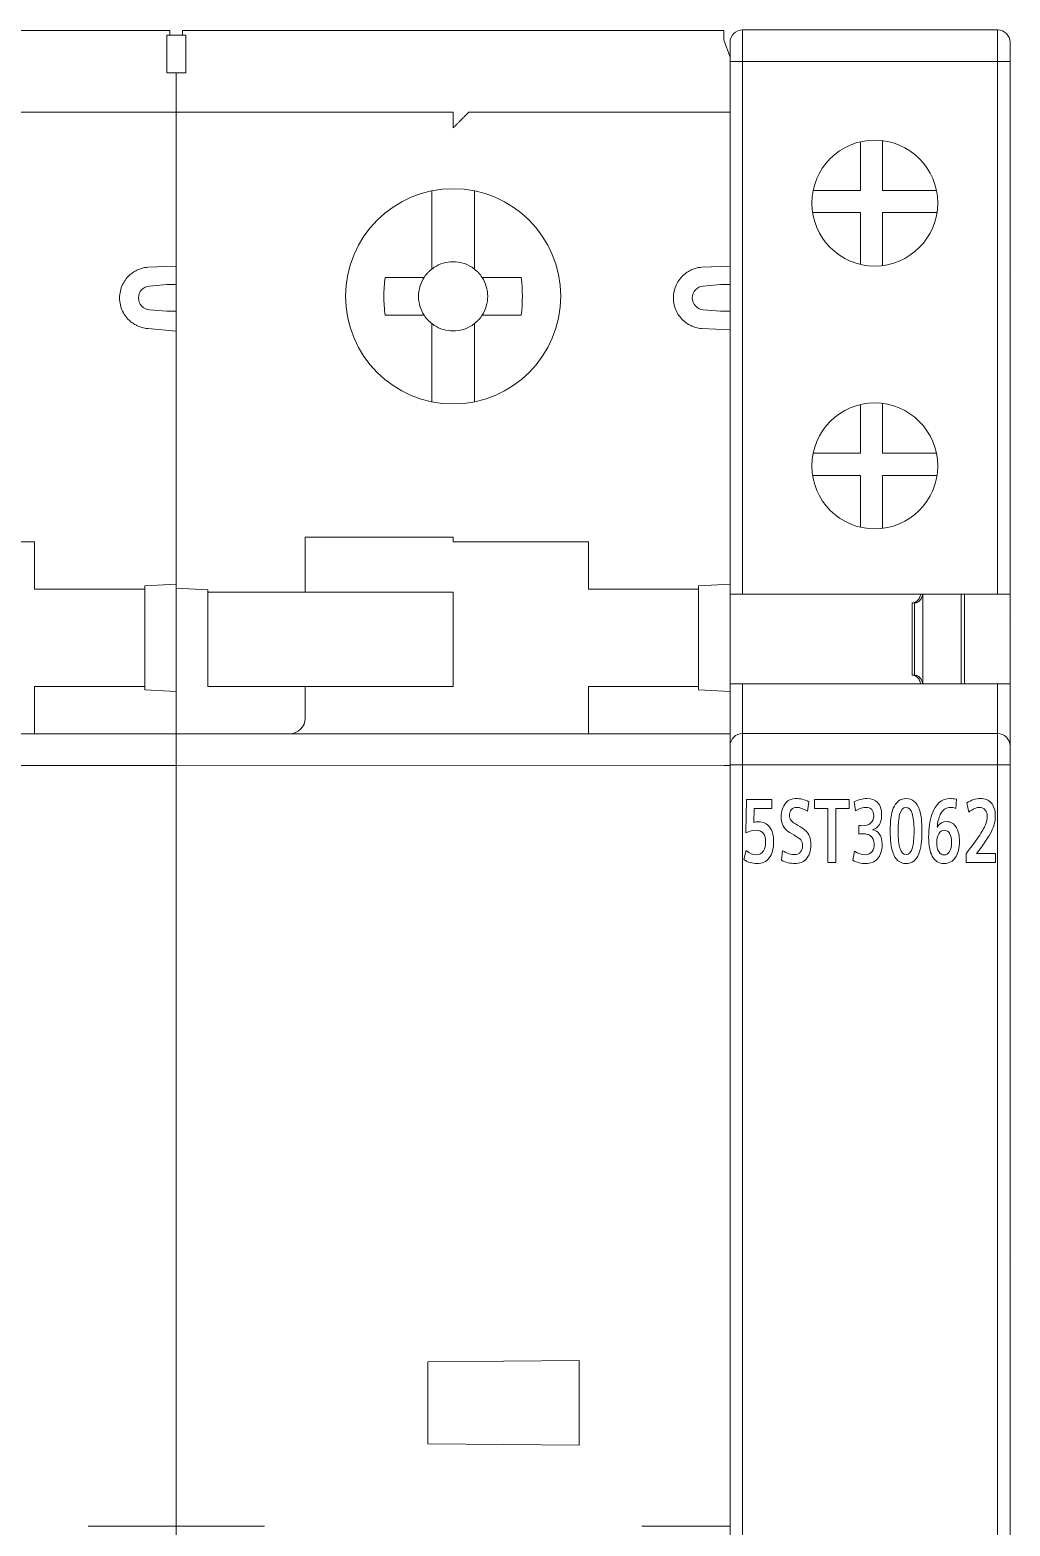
# Model space of a CAD drawing. Header units: millimetres. Extents: x 4137 to 6698, y 1400 to 3585.
# Drawn here: x 4653.1 to 4684.25, y 2368.31 to 2415.84 of the extents above; entities that cross this region are included whole.
import ezdxf

# ---------------------------------------------------------------- set-up
doc = ezdxf.new("R2010")
doc.units = ezdxf.units.MM
doc.layers.add('000-PI-Oprema', color=30, linetype='Continuous', lineweight=5)

msp = doc.modelspace()

# ---------------------------------------------------------------- linework, layer by layer
at = {"layer": '000-PI-Oprema', "color": 0, "lineweight": 0}
for p, q in [((4652.768, 2415.828), (4657.548, 2415.828)), ((4657.448, 2415.678), (4657.548, 2415.678)), ((4657.548, 2415.678), (4657.948, 2415.678)), ((4657.948, 2415.828), (4662.748, 2415.828)), ((4657.948, 2415.678), (4658.048, 2415.678)), ((4662.748, 2415.828), (4670.368, 2415.828)), ((4670.368, 2415.828), (4675.148, 2415.828)), ((4675.348, 2414.978), (4675.148, 2415.528)), ((4657.448, 2414.478), (4657.448, 2414.778)), ((4658.048, 2414.478), (4658.048, 2414.778)), ((4675.348, 2414.978), (4675.348, 2412.378)), ((4658.048, 2414.478), (4657.448, 2414.478)), ((4657.748, 2414.478), (4657.748, 2408.658)), ((4649.448, 2413.228), (4657.548, 2413.228)), ((4657.548, 2413.228), (4666.548, 2413.228)), ((4667.048, 2413.228), (4675.348, 2413.228)), ((4675.348, 2412.378), (4675.348, 2408.658)), ((4665.873, 2410.729), (4665.873, 2410.655)), ((4667.223, 2410.655), (4667.223, 2410.729)), ((4665.873, 2410.655), (4665.873, 2408.535)), ((4667.223, 2408.535), (4667.223, 2410.655)), ((4657.748, 2408.341), (4656.841, 2408.303)), ((4657.748, 2405.998), (4657.748, 2408.658)), ((4665.873, 2408.247), (4665.873, 2408.535)), ((4667.223, 2408.247), (4667.223, 2408.535)), ((4675.348, 2408.341), (4674.441, 2408.303)), ((4664.384, 2407.978), (4665.242, 2407.978)), ((4667.854, 2407.978), (4668.712, 2407.978)), ((4684.248, 2408.028), (4684.243, 2408.015)), ((4657.448, 2407.754), (4656.893, 2407.706)), ((4675.048, 2407.754), (4674.493, 2407.706)), ((4675.348, 2407.754), (4675.348, 2406.903)), ((4657.448, 2406.903), (4656.893, 2406.951)), ((4675.048, 2406.903), (4674.493, 2406.951)), ((4664.384, 2406.778), (4665.242, 2406.778)), ((4665.873, 2406.222), (4665.873, 2406.51)), ((4667.223, 2406.222), (4667.223, 2406.51)), ((4668.712, 2406.778), (4667.854, 2406.778)), ((4656.841, 2406.353), (4657.748, 2406.274)), ((4657.748, 2405.998), (4657.748, 2398.231)), ((4665.873, 2406.222), (4665.873, 2404.102)), ((4667.223, 2404.102), (4667.223, 2406.222)), ((4674.441, 2406.353), (4675.348, 2406.316)), ((4675.348, 2405.998), (4675.348, 2398.231)), ((4665.873, 2404.102), (4665.873, 2404.028)), ((4667.223, 2404.028), (4667.223, 2404.102)), ((4675.353, 2401.878), (4675.348, 2401.878)), ((4684.248, 2402.078), (4684.243, 2402.083)), ((4648.948, 2399.578), (4653.248, 2399.578)), ((4653.248, 2399.578), (4653.248, 2398.078)), ((4666.548, 2399.728), (4661.848, 2399.728)), ((4661.848, 2397.978), (4661.848, 2399.728)), ((4666.548, 2399.578), (4666.548, 2399.728)), ((4670.848, 2399.578), (4666.548, 2399.578)), ((4670.848, 2398.078), (4670.848, 2399.578)), ((4653.648, 2398.078), (4653.248, 2398.078)), ((4653.648, 2398.078), (4656.748, 2398.078)), ((4656.748, 2398.178), (4657.548, 2398.22)), ((4656.748, 2398.078), (4656.748, 2398.178)), ((4656.748, 2394.978), (4656.748, 2398.078)), ((4657.548, 2398.22), (4657.748, 2398.231)), ((4657.748, 2398.231), (4657.748, 2398.107)), ((4657.748, 2398.107), (4657.948, 2398.097)), ((4657.748, 2398.078), (4657.748, 2398.107)), ((4657.748, 2398.078), (4657.748, 2394.826)), ((4657.948, 2398.097), (4658.748, 2398.055)), ((4658.748, 2398.055), (4658.748, 2397.978)), ((4658.748, 2397.978), (4661.848, 2397.978)), ((4658.748, 2397.978), (4658.748, 2394.978)), ((4661.848, 2397.978), (4662.248, 2397.978)), ((4662.248, 2397.978), (4666.548, 2397.978)), ((4666.548, 2397.978), (4666.548, 2394.978)), ((4671.248, 2398.078), (4670.848, 2398.078)), ((4674.348, 2398.078), (4671.248, 2398.078)), ((4675.148, 2398.22), (4674.348, 2398.178)), ((4674.348, 2398.078), (4674.348, 2398.178)), ((4674.348, 2394.978), (4674.348, 2398.078)), ((4675.348, 2398.231), (4675.148, 2398.22)), ((4675.348, 2398.231), (4675.348, 2394.826)), ((4675.348, 2397.278), (4675.353, 2397.278)), ((4684.243, 2397.073), (4684.248, 2397.078)), ((4653.248, 2394.978), (4653.648, 2394.978)), ((4653.248, 2393.478), (4653.248, 2394.978)), ((4656.748, 2394.978), (4653.648, 2394.978)), ((4656.748, 2394.878), (4656.748, 2394.978)), ((4656.748, 2394.878), (4657.548, 2394.836)), ((4657.548, 2394.836), (4657.748, 2394.826)), ((4657.748, 2393.902), (4657.748, 2394.826)), ((4661.848, 2394.978), (4658.748, 2394.978)), ((4661.848, 2394.978), (4662.248, 2394.978)), ((4661.848, 2394.978), (4661.848, 2393.978)), ((4666.548, 2394.978), (4662.248, 2394.978)), ((4670.848, 2394.978), (4671.248, 2394.978)), ((4670.848, 2394.978), (4670.848, 2393.478)), ((4674.348, 2394.978), (4671.248, 2394.978)), ((4674.348, 2394.878), (4674.348, 2394.978)), ((4675.148, 2394.836), (4674.348, 2394.878)), ((4675.148, 2394.836), (4675.348, 2394.826)), ((4675.348, 2394.826), (4675.348, 2392.628)), ((4657.748, 2393.902), (4657.748, 2392.628)), ((4640.148, 2393.478), (4657.748, 2393.478)), ((4675.348, 2393.478), (4657.748, 2393.478)), ((4657.548, 2392.478), (4640.148, 2392.478)), ((4657.748, 2392.478), (4657.548, 2392.478)), ((4657.748, 2392.628), (4657.748, 2392.478)), ((4675.148, 2392.478), (4657.748, 2392.483)), ((4657.748, 2392.478), (4657.748, 2368.311)), ((4675.148, 2392.478), (4675.348, 2392.478)), ((4675.348, 2392.628), (4675.348, 2368.461)), ((4675.348, 2387.778), (4675.353, 2387.778)), ((4684.243, 2387.573), (4684.248, 2387.578)), ((4684.248, 2386.028), (4684.243, 2386.028)), ((4675.353, 2385.433), (4675.348, 2385.428)), ((4684.248, 2385.428), (4684.243, 2385.433)), ((4675.348, 2378.028), (4675.353, 2378.023)), ((4684.248, 2378.326), (4684.246, 2378.331)), ((4675.348, 2376.778), (4675.353, 2376.792)), ((4684.243, 2376.692), (4684.248, 2376.678)), ((4665.748, 2373.528), (4670.548, 2373.57)), ((4665.748, 2370.928), (4665.748, 2373.528)), ((4670.548, 2373.57), (4670.548, 2370.887)), ((4670.548, 2370.887), (4665.748, 2370.928)), ((4654.948, 2368.311), (4657.548, 2368.311)), ((4657.748, 2368.311), (4657.548, 2368.311)), ((4657.748, 2368.311), (4657.748, 2367.07)), ((4657.948, 2368.311), (4657.748, 2368.311)), ((4657.948, 2368.311), (4660.548, 2368.311)), ((4672.548, 2368.311), (4675.148, 2368.311)), ((4675.148, 2368.311), (4675.348, 2368.311))]:
    msp.add_line(p, q, dxfattribs=at)
at = {"layer": '000-PI-Oprema', "color": 0, "linetype": 'ByBlock', "lineweight": 0}
for p, q in [((4675.748, 2415.841), (4683.848, 2415.841)), ((4675.748, 2414.841), (4675.748, 2415.841)), ((4683.848, 2414.841), (4683.848, 2415.841)), ((4675.348, 2414.841), (4675.348, 2415.441)), ((4684.248, 2415.441), (4684.248, 2414.841)), ((4675.348, 2397.916), (4675.348, 2414.841)), ((4675.748, 2414.841), (4675.348, 2414.841)), ((4675.748, 2397.916), (4675.748, 2414.841)), ((4675.748, 2414.841), (4683.848, 2414.841)), ((4683.848, 2397.916), (4683.848, 2414.841)), ((4684.248, 2414.841), (4683.848, 2414.841)), ((4684.248, 2414.841), (4684.248, 2397.916)), ((4679.497, 2412.29), (4679.497, 2410.741)), ((4680.197, 2412.326), (4680.197, 2410.741)), ((4677.988, 2410.741), (4679.497, 2410.741)), ((4680.197, 2410.741), (4681.907, 2410.741)), ((4677.97, 2410.041), (4679.497, 2410.041)), ((4679.497, 2410.041), (4679.497, 2408.393)), ((4680.197, 2408.357), (4680.197, 2410.041)), ((4681.925, 2410.041), (4680.197, 2410.041)), ((4679.497, 2403.94), (4679.497, 2402.391)), ((4680.197, 2403.976), (4680.197, 2402.391)), ((4677.988, 2402.391), (4679.497, 2402.391)), ((4680.197, 2402.391), (4681.907, 2402.391)), ((4679.497, 2401.691), (4677.97, 2401.691)), ((4679.497, 2401.691), (4679.497, 2400.043)), ((4681.925, 2401.691), (4680.197, 2401.691)), ((4680.197, 2400.007), (4680.197, 2401.691)), ((4675.748, 2397.916), (4675.348, 2397.916)), ((4675.348, 2397.641), (4675.348, 2397.916)), ((4683.848, 2397.916), (4675.748, 2397.916)), ((4681.471, 2397.916), (4681.471, 2395.066)), ((4682.692, 2395.066), (4682.692, 2397.916)), ((4682.798, 2397.916), (4682.798, 2395.066)), ((4684.248, 2397.916), (4683.848, 2397.916)), ((4684.248, 2397.916), (4684.248, 2395.066)), ((4675.348, 2395.066), (4675.348, 2397.641)), ((4681.137, 2395.341), (4681.137, 2397.641)), ((4681.137, 2397.641), (4681.209, 2397.641)), ((4681.209, 2395.341), (4681.209, 2397.641)), ((4681.223, 2397.641), (4681.209, 2397.641)), ((4675.348, 2393.091), (4675.348, 2395.066)), ((4675.348, 2395.066), (4675.748, 2395.066)), ((4683.848, 2395.066), (4675.748, 2395.066)), ((4675.748, 2395.066), (4675.748, 2393.491)), ((4681.209, 2395.341), (4681.137, 2395.341)), ((4681.223, 2395.341), (4681.209, 2395.341)), ((4683.848, 2395.066), (4684.248, 2395.066)), ((4683.848, 2393.491), (4683.848, 2395.066)), ((4684.248, 2395.066), (4684.248, 2393.091)), ((4683.848, 2393.491), (4675.748, 2393.491)), ((4675.748, 2392.491), (4675.748, 2393.491)), ((4683.848, 2392.491), (4683.848, 2393.491)), ((4675.348, 2392.491), (4675.348, 2393.091)), ((4684.248, 2393.091), (4684.248, 2392.491)), ((4675.348, 2365.88), (4675.348, 2392.491)), ((4675.748, 2392.491), (4675.348, 2392.491)), ((4675.748, 2366.135), (4675.748, 2392.491)), ((4683.848, 2392.491), (4675.748, 2392.491)), ((4684.248, 2392.491), (4683.848, 2392.491)), ((4683.848, 2366.135), (4683.848, 2392.491)), ((4684.248, 2392.491), (4684.248, 2365.88)), ((4684.248, 2392.491), (4684.248, 2365.88)), ((4675.847, 2390.333), (4675.87, 2391.391)), ((4675.87, 2391.391), (4676.681, 2391.391)), ((4676.681, 2391.391), (4676.681, 2391.109)), ((4677.857, 2391.323), (4677.807, 2391.026)), ((4678.036, 2391.109), (4678.036, 2391.391)), ((4678.036, 2391.391), (4679.129, 2391.391)), ((4679.129, 2391.391), (4679.129, 2391.109)), ((4679.339, 2391.034), (4679.29, 2391.316)), ((4682.541, 2391.401), (4682.521, 2391.107)), ((4682.934, 2390.993), (4682.873, 2391.284)), ((4676.111, 2391.109), (4676.1, 2390.663)), ((4676.681, 2391.109), (4676.111, 2391.109)), ((4678.454, 2391.109), (4678.036, 2391.109)), ((4678.454, 2389.391), (4678.454, 2391.109)), ((4679.129, 2391.109), (4678.705, 2391.109)), ((4678.705, 2391.109), (4678.705, 2389.391)), ((4679.442, 2390.296), (4679.442, 2390.568)), ((4675.789, 2389.482), (4675.858, 2389.77)), ((4676.98, 2389.462), (4677.016, 2389.766)), ((4678.705, 2389.391), (4678.454, 2389.391)), ((4679.247, 2389.463), (4679.299, 2389.749)), ((4682.849, 2389.391), (4682.849, 2389.669)), ((4683.789, 2389.391), (4682.849, 2389.391)), ((4683.18, 2389.673), (4683.789, 2389.673)), ((4683.789, 2389.673), (4683.789, 2389.391))]:
    msp.add_line(p, q, dxfattribs=at)
for centre in [(4679.948, 2410.341), (4679.948, 2401.991)]:
    msp.add_circle(centre, 2, dxfattribs=at)
at = {"layer": '000-PI-Oprema', "color": 0, "lineweight": 0}
msp.add_circle((4666.548, 2407.378), 3.418, dxfattribs=at)
at = {"layer": '000-PI-Oprema', "color": 0, "linetype": 'ByBlock', "lineweight": 0}
for centre, start, end in [((4675.748, 2415.441), 90, 180), ((4683.848, 2415.441), 0, 90), ((4675.748, 2393.091), 90, 180), ((4683.848, 2393.091), 0, 90)]:
    msp.add_arc(centre, 0.4, start, end, dxfattribs=at)
at = {"layer": '000-PI-Oprema', "color": 0, "lineweight": 0}
for centre, radius, start, end in [((4666.548, 2407.378), 1.1, 136.9319, 146.9443), ((4666.548, 2407.378), 1.1, 135, 136.9319), ((4666.548, 2407.378), 1.1, 123.0557, 133.0681), ((4666.548, 2407.378), 1.1, 46.9319, 56.9443), ((4666.548, 2407.378), 1.1, 45, 46.9319), ((4666.548, 2407.378), 1.1, 43.0681, 45), ((4666.548, 2407.378), 1.1, 33.0557, 43.0681), ((4666.548, 2407.378), 1.1, 213.0557, 223.0681), ((4666.548, 2407.378), 1.1, 226.9319, 236.9443), ((4666.548, 2407.378), 1.1, 303.0557, 313.0681), ((4666.548, 2407.378), 1.1, 313.0681, 315), ((4666.548, 2407.378), 1.1, 315, 316.9319), ((4666.548, 2407.378), 1.1, 316.9319, 326.9443), ((4661.348, 2393.978), 0.5, 270, 0)]:
    msp.add_arc(centre, radius, start, end, dxfattribs=at)
for points, knots in [([(4657.448, 2415.678), (4657.448, 2415.66), (4657.448, 2415.605), (4657.448, 2415.49), (4657.448, 2415.332), (4657.448, 2415.154), (4657.448, 2414.967), (4657.448, 2414.841), (4657.448, 2414.778)], [0.287427, 0.287427, 0.287427, 0.287427, 0.3699948, 0.5001298, 0.629921, 0.7600558, 0.879771, 1, 1, 1, 1]), ([(4657.548, 2415.678), (4657.548, 2415.68), (4657.548, 2415.735), (4657.548, 2415.803), (4657.548, 2415.82), (4657.548, 2415.828)], [0, 0, 0, 0, 0.010834, 0.505413, 1, 1, 1, 1]), ([(4657.948, 2415.828), (4657.948, 2415.82), (4657.948, 2415.803), (4657.948, 2415.735), (4657.948, 2415.68), (4657.948, 2415.678)], [0, 0, 0, 0, 0.494587, 0.989166, 1, 1, 1, 1]), ([(4658.048, 2415.678), (4658.048, 2415.63), (4658.048, 2415.565), (4658.048, 2415.3), (4658.048, 2415.04), (4658.048, 2414.778)], [0.2858647, 0.2858647, 0.2858647, 0.2858647, 0.5, 0.5, 1, 1, 1, 1]), ([(4675.148, 2415.528), (4675.148, 2415.585), (4675.148, 2415.638), (4675.148, 2415.775), (4675.148, 2415.828), (4675.148, 2415.828)], [0.262243, 0.262243, 0.262243, 0.262243, 0.5, 0.5, 1, 1, 1, 1]), ([(4666.548, 2412.728), (4666.548, 2412.859), (4666.548, 2412.989), (4666.548, 2413.175), (4666.548, 2413.228), (4666.548, 2413.228)], [0, 0, 0, 0, 0.5, 0.5, 1, 1, 1, 1]), ([(4666.548, 2412.728), (4666.57, 2412.75), (4666.613, 2412.794), (4666.677, 2412.858), (4666.749, 2412.929), (4666.825, 2413.006), (4666.901, 2413.082), (4666.964, 2413.145), (4667.011, 2413.192), (4667.042, 2413.223), (4667.046, 2413.227), (4667.048, 2413.228)], [0, 0, 0, 0, 0.097283, 0.192791, 0.287384, 0.42418, 0.554334, 0.675821, 0.789691, 0.896334, 1, 1, 1, 1]), ([(4667.148, 2408.3), (4666.97, 2408.416), (4666.759, 2408.478), (4666.336, 2408.478), (4666.125, 2408.416), (4665.948, 2408.3)], [0, 0, 0, 0, 0.5, 0.5, 1, 1, 1, 1]), ([(4675.348, 2408.658), (4675.348, 2408.657), (4675.348, 2408.655), (4675.348, 2408.642), (4675.348, 2408.62), (4675.348, 2408.581), (4675.348, 2408.511), (4675.348, 2408.398), (4675.348, 2408.26), (4675.348, 2408.103), (4675.348, 2407.932), (4675.348, 2407.814), (4675.348, 2407.754)], [0, 0, 0, 0, 0.062572, 0.124512, 0.186422, 0.248903, 0.373491, 0.498598, 0.623567, 0.749199, 0.874318, 1, 1, 1, 1]), ([(4656.841, 2406.353), (4656.811, 2406.357), (4656.75, 2406.364), (4656.662, 2406.385), (4656.551, 2406.421), (4656.421, 2406.484), (4656.276, 2406.59), (4656.144, 2406.728), (4656.036, 2406.905), (4655.964, 2407.108), (4655.94, 2407.328), (4655.964, 2407.549), (4656.036, 2407.751), (4656.144, 2407.929), (4656.276, 2408.067), (4656.421, 2408.173), (4656.564, 2408.242), (4656.705, 2408.286), (4656.796, 2408.298), (4656.841, 2408.303)], [0, 0, 0, 0, 0.031513, 0.062833, 0.094232, 0.152293, 0.210532, 0.279327, 0.348301, 0.424071, 0.50002, 0.57579, 0.651739, 0.720534, 0.789508, 0.84757, 0.905809, 0.95275, 1, 1, 1, 1]), ([(4664.384, 2407.978), (4664.36, 2407.779), (4664.336, 2407.378), (4664.36, 2406.977), (4664.384, 2406.779), (4664.384, 2406.778)], [0, 0, 0, 0, 0.5, 1, 1.000008, 1.000008, 1.000008, 1.000008]), ([(4667.854, 2407.978), (4667.786, 2407.978), (4667.662, 2407.978), (4667.53, 2407.978), (4667.47, 2407.978)], [0, 0, 0, 0, 0.54278, 1, 1, 1, 1]), ([(4674.441, 2406.353), (4674.411, 2406.357), (4674.35, 2406.364), (4674.262, 2406.385), (4674.151, 2406.421), (4674.021, 2406.484), (4673.876, 2406.59), (4673.744, 2406.728), (4673.636, 2406.905), (4673.564, 2407.108), (4673.54, 2407.328), (4673.564, 2407.549), (4673.636, 2407.751), (4673.744, 2407.929), (4673.876, 2408.067), (4674.021, 2408.173), (4674.164, 2408.242), (4674.305, 2408.286), (4674.396, 2408.298), (4674.441, 2408.303)], [0, 0, 0, 0, 0.031513, 0.062833, 0.094232, 0.152293, 0.210532, 0.279327, 0.348301, 0.424071, 0.50002, 0.57579, 0.651739, 0.720534, 0.789508, 0.84757, 0.905809, 0.95275, 1, 1, 1, 1]), ([(4656.893, 2406.951), (4656.8, 2406.959), (4656.71, 2407.004), (4656.584, 2407.142), (4656.548, 2407.235), (4656.548, 2407.422), (4656.584, 2407.515), (4656.71, 2407.653), (4656.8, 2407.698), (4656.893, 2407.706)], [0, 0, 0, 0, 0.25, 0.25, 0.5, 0.5, 0.75, 0.75, 1, 1, 1, 1]), ([(4657.748, 2407.754), (4657.748, 2407.754), (4657.715, 2407.754), (4657.604, 2407.754), (4657.526, 2407.754), (4657.448, 2407.754)], [0, 0, 0, 0, 0.5, 0.5, 1, 1, 1, 1]), ([(4674.493, 2406.951), (4674.4, 2406.959), (4674.31, 2407.004), (4674.184, 2407.142), (4674.148, 2407.235), (4674.148, 2407.422), (4674.184, 2407.515), (4674.31, 2407.653), (4674.4, 2407.698), (4674.493, 2407.706)], [0, 0, 0, 0, 0.25, 0.25, 0.5, 0.5, 0.75, 0.75, 1, 1, 1, 1]), ([(4675.348, 2407.754), (4675.348, 2407.754), (4675.315, 2407.754), (4675.204, 2407.754), (4675.126, 2407.754), (4675.048, 2407.754)], [0, 0, 0, 0, 0.5, 0.5, 1, 1, 1, 1]), ([(4665.626, 2406.778), (4665.626, 2406.779), (4665.51, 2406.956), (4665.448, 2407.167), (4665.448, 2407.378)], [0, 0, 0, 0, 0.0000079, 0.5000079, 0.5000079, 0.5000079, 0.5000079]), ([(4657.748, 2406.903), (4657.748, 2406.903), (4657.718, 2406.903), (4657.601, 2406.903), (4657.518, 2406.903), (4657.448, 2406.903)], [0, 0, 0, 0, 0.5, 0.5, 1, 1, 1, 1]), ([(4665.242, 2406.778), (4665.309, 2406.778), (4665.434, 2406.778), (4665.565, 2406.778), (4665.626, 2406.778)], [0, 0, 0, 0, 0.54278, 1, 1, 1, 1]), ([(4665.948, 2406.456), (4666.125, 2406.341), (4666.336, 2406.278), (4666.759, 2406.278), (4666.97, 2406.341), (4667.148, 2406.456)], [0, 0, 0, 0, 0.5, 0.5, 1, 1, 1, 1]), ([(4667.854, 2406.778), (4667.787, 2406.778), (4667.662, 2406.778), (4667.53, 2406.778), (4667.47, 2406.778)], [0, 0, 0, 0, 0.540007, 1, 1, 1, 1]), ([(4675.348, 2406.903), (4675.348, 2406.903), (4675.318, 2406.903), (4675.201, 2406.903), (4675.118, 2406.903), (4675.048, 2406.903)], [0, 0, 0, 0, 0.5, 0.5, 1, 1, 1, 1]), ([(4675.348, 2406.903), (4675.348, 2406.873), (4675.348, 2406.814), (4675.348, 2406.726), (4675.348, 2406.64), (4675.348, 2406.528), (4675.348, 2406.397), (4675.348, 2406.259), (4675.348, 2406.146), (4675.348, 2406.063), (4675.348, 2406.009), (4675.348, 2406.002), (4675.348, 2405.999)], [0, 0, 0, 0, 0.06314, 0.125631, 0.188079, 0.251095, 0.376332, 0.501694, 0.62641, 0.751388, 0.875439, 1, 1, 1, 1]), ([(4657.748, 2392.578), (4657.748, 2392.574), (4657.748, 2392.569), (4657.748, 2392.5), (4657.748, 2392.483)], [0, 0, 0, 0, 0.751055, 1, 1, 1, 1]), ([(4675.348, 2392.628), (4675.348, 2392.627), (4675.348, 2392.626), (4675.348, 2392.61), (4675.348, 2392.582), (4675.348, 2392.538), (4675.348, 2392.498), (4675.348, 2392.478)], [0, 0, 0, 0, 0.169382, 0.332374, 0.500748, 0.7482, 1, 1, 1, 1])]:
    msp.add_open_spline(points, degree=3, knots=knots, dxfattribs=at)
for points in [[(4665.626, 2407.978), (4665.492, 2407.978), (4665.365, 2407.978), (4665.242, 2407.978)], [(4665.448, 2407.378), (4665.448, 2407.59), (4665.51, 2407.801), (4665.626, 2407.978)], [(4665.77, 2408.156), (4665.779, 2408.165), (4665.788, 2408.174), (4665.797, 2408.182)], [(4667.648, 2407.378), (4667.648, 2407.59), (4667.585, 2407.801), (4667.47, 2407.978)], [(4668.712, 2406.778), (4668.76, 2407.177), (4668.76, 2407.58), (4668.712, 2407.978)], [(4667.47, 2406.778), (4667.585, 2406.956), (4667.648, 2407.167), (4667.648, 2407.378)], [(4665.77, 2406.601), (4665.761, 2406.609), (4665.753, 2406.618), (4665.744, 2406.627)], [(4665.797, 2406.575), (4665.788, 2406.583), (4665.779, 2406.592), (4665.77, 2406.601)]]:
    msp.add_open_spline(points, degree=3, dxfattribs=at)
at = {"layer": '000-PI-Oprema', "color": 0, "linetype": 'ByBlock', "lineweight": 0}
for points, knots in [([(4681.144, 2397.641), (4681.163, 2397.641), (4681.204, 2397.648), (4681.266, 2397.677), (4681.321, 2397.724), (4681.366, 2397.786), (4681.392, 2397.852), (4681.4, 2397.897), (4681.401, 2397.916)], [0, 0, 0, 0, 0.175589, 0.351177, 0.526766, 0.702354, 0.877943, 1, 1, 1, 1]), ([(4681.47, 2397.916), (4681.469, 2397.904), (4681.467, 2397.892), (4681.463, 2397.87), (4681.461, 2397.86), (4681.455, 2397.841), (4681.451, 2397.831), (4681.44, 2397.803), (4681.431, 2397.785), (4681.415, 2397.76), (4681.409, 2397.752), (4681.397, 2397.736), (4681.385, 2397.722), (4681.372, 2397.709), (4681.358, 2397.696), (4681.351, 2397.691), (4681.329, 2397.675), (4681.315, 2397.667), (4681.294, 2397.657), (4681.287, 2397.654), (4681.273, 2397.649), (4681.266, 2397.647), (4681.247, 2397.642), (4681.234, 2397.641), (4681.223, 2397.641)], [0, 0, 0, 0, 0.078296, 0.078296, 0.144132, 0.144132, 0.209968, 0.209968, 0.34164, 0.34164, 0.407476, 0.407476, 0.473312, 0.539148, 0.539148, 0.604984, 0.604984, 0.736656, 0.736656, 0.802492, 0.802492, 0.868328, 0.868328, 1, 1, 1, 1]), ([(4681.401, 2395.066), (4681.4, 2395.085), (4681.392, 2395.13), (4681.366, 2395.196), (4681.321, 2395.258), (4681.266, 2395.305), (4681.204, 2395.335), (4681.163, 2395.341), (4681.144, 2395.341)], [0, 0, 0, 0, 0.122057, 0.297646, 0.473234, 0.648823, 0.824411, 1, 1, 1, 1]), ([(4681.223, 2395.341), (4681.234, 2395.341), (4681.247, 2395.34), (4681.266, 2395.335), (4681.273, 2395.333), (4681.287, 2395.328), (4681.294, 2395.326), (4681.315, 2395.316), (4681.329, 2395.307), (4681.351, 2395.292), (4681.358, 2395.286), (4681.371, 2395.274), (4681.385, 2395.261), (4681.397, 2395.246), (4681.409, 2395.231), (4681.415, 2395.222), (4681.431, 2395.197), (4681.44, 2395.18), (4681.451, 2395.151), (4681.455, 2395.142), (4681.461, 2395.122), (4681.463, 2395.112), (4681.467, 2395.09), (4681.469, 2395.078), (4681.47, 2395.066)], [0, 0, 0, 0, 0.131674, 0.131674, 0.197511, 0.197511, 0.263348, 0.263348, 0.395022, 0.395022, 0.460859, 0.460859, 0.526697, 0.592534, 0.592534, 0.658371, 0.658371, 0.790045, 0.790045, 0.855882, 0.855882, 0.921719, 0.921719, 1, 1, 1, 1]), ([(4677.01, 2390.609), (4676.987, 2390.674), (4676.975, 2390.749), (4676.975, 2391.028), (4677.024, 2391.178), (4677.202, 2391.378), (4677.314, 2391.424), (4677.574, 2391.424), (4677.708, 2391.391), (4677.857, 2391.323)], [0, 0, 0, 0, 0.147499, 0.147499, 0.478915, 0.478915, 0.764253, 0.764253, 1, 1, 1, 1]), ([(4679.29, 2391.316), (4679.422, 2391.388), (4679.558, 2391.424), (4679.844, 2391.424), (4679.956, 2391.38), (4680.123, 2391.204), (4680.166, 2391.075), (4680.166, 2390.738), (4680.124, 2390.61), (4680.039, 2390.523)], [0, 0, 0, 0, 0.239001, 0.239001, 0.484461, 0.484461, 0.74061, 0.74061, 1, 1, 1, 1]), ([(4680.519, 2389.716), (4680.465, 2389.88), (4680.438, 2390.104), (4680.438, 2390.711), (4680.47, 2390.951), (4680.621, 2391.32), (4680.759, 2391.424), (4681.148, 2391.424), (4681.287, 2391.303), (4681.422, 2390.903), (4681.448, 2390.68), (4681.448, 2390.073), (4681.416, 2389.832), (4681.265, 2389.463), (4681.13, 2389.359), (4680.741, 2389.359), (4680.597, 2389.479), (4680.519, 2389.716)], [0, 0, 0, 0, 0.102607, 0.102607, 0.215344, 0.215344, 0.359602, 0.359602, 0.508449, 0.508449, 0.605424, 0.605424, 0.712738, 0.712738, 0.850747, 0.850747, 1, 1, 1, 1]), ([(4681.932, 2390.519), (4682.011, 2390.634), (4682.11, 2390.691), (4682.363, 2390.691), (4682.467, 2390.626), (4682.608, 2390.39), (4682.64, 2390.242), (4682.64, 2389.849), (4682.599, 2389.683), (4682.43, 2389.426), (4682.308, 2389.359), (4681.981, 2389.359), (4681.854, 2389.437), (4681.697, 2389.738), (4681.66, 2389.938), (4681.66, 2390.476), (4681.694, 2390.717), (4681.876, 2391.256), (4682.072, 2391.424), (4682.398, 2391.424), (4682.462, 2391.416), (4682.541, 2391.401)], [0, 0, 0, 0, 0.089461, 0.089461, 0.19129, 0.19129, 0.276772, 0.276772, 0.371724, 0.371724, 0.473605, 0.473605, 0.585698, 0.585698, 0.686027, 0.686027, 0.793303, 0.793303, 0.969646, 0.969646, 1, 1, 1, 1]), ([(4682.873, 2391.284), (4683.016, 2391.377), (4683.16, 2391.424), (4683.448, 2391.424), (4683.56, 2391.379), (4683.733, 2391.192), (4683.778, 2391.052), (4683.778, 2390.706), (4683.735, 2390.541), (4683.561, 2390.196), (4683.404, 2389.961), (4683.18, 2389.673)], [0, 0, 0, 0, 0.197997, 0.197997, 0.390323, 0.390323, 0.600635, 0.600635, 0.791326, 0.791326, 1, 1, 1, 1]), ([(4677.302, 2391.073), (4677.259, 2391.026), (4677.238, 2390.965), (4677.238, 2390.824), (4677.256, 2390.769), (4677.291, 2390.725)], [0, 0, 0, 0, 0.539326, 0.539326, 1, 1, 1, 1]), ([(4677.807, 2391.026), (4677.674, 2391.103), (4677.56, 2391.141), (4677.397, 2391.141), (4677.342, 2391.119), (4677.302, 2391.073)], [0, 0, 0, 0, 0.576744, 0.576744, 1, 1, 1, 1]), ([(4679.849, 2391.072), (4679.807, 2391.12), (4679.747, 2391.144), (4679.576, 2391.144), (4679.466, 2391.107), (4679.339, 2391.034)], [0, 0, 0, 0, 0.463252, 0.463252, 1, 1, 1, 1]), ([(4679.442, 2390.568), (4679.477, 2390.564), (4679.509, 2390.561), (4679.663, 2390.561), (4679.754, 2390.587), (4679.88, 2390.695), (4679.913, 2390.773), (4679.913, 2390.957), (4679.892, 2391.023), (4679.849, 2391.072)], [0, 0, 0, 0, 0.066415, 0.066415, 0.367554, 0.367554, 0.712028, 0.712028, 1, 1, 1, 1]), ([(4681.146, 2389.868), (4681.179, 2389.987), (4681.195, 2390.161), (4681.195, 2390.646), (4681.175, 2390.83), (4681.094, 2391.077), (4681.028, 2391.141), (4680.847, 2391.141), (4680.78, 2391.064), (4680.707, 2390.797), (4680.692, 2390.623), (4680.692, 2390.138), (4680.71, 2389.952), (4680.793, 2389.706), (4680.857, 2389.641), (4681.037, 2389.641), (4681.104, 2389.719), (4681.146, 2389.868)], [0, 0, 0, 0, 0.111532, 0.111532, 0.232718, 0.232718, 0.368116, 0.368116, 0.509326, 0.509326, 0.615302, 0.615302, 0.730693, 0.730693, 0.859368, 0.859368, 1, 1, 1, 1]), ([(4682.521, 2391.107), (4682.453, 2391.132), (4682.397, 2391.144), (4682.213, 2391.144), (4682.105, 2391.069), (4681.976, 2390.807), (4681.944, 2390.675), (4681.932, 2390.519)], [0, 0, 0, 0, 0.154498, 0.154498, 0.648893, 0.648893, 1, 1, 1, 1]), ([(4682.849, 2389.669), (4683.039, 2389.912), (4683.183, 2390.11), (4683.383, 2390.418), (4683.449, 2390.536), (4683.509, 2390.7), (4683.524, 2390.777), (4683.524, 2390.937), (4683.503, 2391.006), (4683.46, 2391.058)], [0, 0, 0, 0, 0.241599, 0.241599, 0.48433, 0.48433, 0.720892, 0.720892, 1, 1, 1, 1]), ([(4683.46, 2391.058), (4683.412, 2391.115), (4683.352, 2391.144), (4683.179, 2391.144), (4683.064, 2391.094), (4682.934, 2390.993)], [0, 0, 0, 0, 0.421978, 0.421978, 1, 1, 1, 1]), ([(4676.1, 2390.663), (4676.153, 2390.677), (4676.204, 2390.684), (4676.406, 2390.684), (4676.523, 2390.629), (4676.69, 2390.406), (4676.733, 2390.248), (4676.733, 2389.829), (4676.684, 2389.658), (4676.497, 2389.416), (4676.37, 2389.359), (4676.053, 2389.359), (4675.914, 2389.4), (4675.789, 2389.482)], [0, 0, 0, 0, 0.060999, 0.060999, 0.245846, 0.245846, 0.438646, 0.438646, 0.644032, 0.644032, 0.829922, 0.829922, 1, 1, 1, 1]), ([(4675.858, 2389.77), (4675.971, 2389.682), (4676.079, 2389.638), (4676.28, 2389.638), (4676.355, 2389.681), (4676.455, 2389.843), (4676.479, 2389.937), (4676.479, 2390.157), (4676.455, 2390.243), (4676.358, 2390.379), (4676.28, 2390.414), (4676.082, 2390.414), (4675.972, 2390.387), (4675.847, 2390.333)], [0, 0, 0, 0, 0.183777, 0.183777, 0.364802, 0.364802, 0.526509, 0.526509, 0.682114, 0.682114, 0.849904, 0.849904, 1, 1, 1, 1]), ([(4677.291, 2390.725), (4677.326, 2390.684), (4677.394, 2390.632), (4677.603, 2390.513), (4677.677, 2390.466), (4677.795, 2390.369), (4677.85, 2390.294), (4677.904, 2390.135), (4677.916, 2390.053), (4677.916, 2389.76), (4677.867, 2389.608), (4677.681, 2389.406), (4677.561, 2389.359), (4677.268, 2389.359), (4677.125, 2389.393), (4676.98, 2389.462)], [0, 0, 0, 0, 0.06591, 0.06591, 0.134283, 0.134283, 0.266631, 0.266631, 0.375393, 0.375393, 0.604525, 0.604525, 0.8097, 0.8097, 1, 1, 1, 1]), ([(4677.597, 2390.108), (4677.563, 2390.147), (4677.489, 2390.2), (4677.268, 2390.33), (4677.198, 2390.375), (4677.165, 2390.403)], [0, 0, 0, 0, 0.523034, 0.523034, 1, 1, 1, 1]), ([(4679.872, 2390.433), (4679.968, 2390.413), (4680.04, 2390.371), (4680.15, 2390.223), (4680.182, 2390.108), (4680.182, 2389.77), (4680.132, 2389.618), (4679.947, 2389.407), (4679.822, 2389.357), (4679.515, 2389.357), (4679.377, 2389.393), (4679.247, 2389.463)], [0, 0, 0, 0, 0.141634, 0.141634, 0.328912, 0.328912, 0.577481, 0.577481, 0.802092, 0.802092, 1, 1, 1, 1]), ([(4679.299, 2389.749), (4679.415, 2389.674), (4679.529, 2389.637), (4679.743, 2389.637), (4679.817, 2389.673), (4679.907, 2389.806), (4679.928, 2389.883), (4679.928, 2390.095), (4679.891, 2390.183), (4679.759, 2390.28), (4679.674, 2390.302), (4679.53, 2390.302), (4679.491, 2390.3), (4679.442, 2390.296)], [0, 0, 0, 0, 0.211724, 0.211724, 0.403351, 0.403351, 0.56896, 0.56896, 0.788487, 0.788487, 0.955678, 0.955678, 1, 1, 1, 1]), ([(4681.978, 2390.299), (4681.937, 2390.229), (4681.916, 2390.138), (4681.916, 2389.904), (4681.938, 2389.808), (4681.981, 2389.738)], [0, 0, 0, 0, 0.4819, 0.4819, 1, 1, 1, 1]), ([(4681.981, 2389.738), (4682.026, 2389.668), (4682.083, 2389.632), (4682.225, 2389.632), (4682.283, 2389.669), (4682.367, 2389.816), (4682.388, 2389.911), (4682.388, 2390.145), (4682.369, 2390.236), (4682.29, 2390.378), (4682.232, 2390.416), (4682.084, 2390.416), (4682.025, 2390.377), (4681.978, 2390.299)], [0, 0, 0, 0, 0.167151, 0.167151, 0.337013, 0.337013, 0.499217, 0.499217, 0.654961, 0.654961, 0.829259, 0.829259, 1, 1, 1, 1]), ([(4677.016, 2389.766), (4677.168, 2389.683), (4677.297, 2389.641), (4677.485, 2389.641), (4677.548, 2389.67), (4677.631, 2389.781), (4677.651, 2389.849), (4677.651, 2390.007), (4677.633, 2390.066), (4677.597, 2390.108)], [0, 0, 0, 0, 0.317436, 0.317436, 0.566113, 0.566113, 0.793249, 0.793249, 1, 1, 1, 1])]:
    msp.add_open_spline(points, degree=3, knots=knots, dxfattribs=at)
for points in [[(4677.165, 2390.403), (4677.091, 2390.463), (4677.04, 2390.531), (4677.01, 2390.609)], [(4680.039, 2390.523), (4679.998, 2390.481), (4679.943, 2390.451), (4679.872, 2390.433)]]:
    msp.add_open_spline(points, degree=3, dxfattribs=at)

doc.saveas('drawing.dxf')
